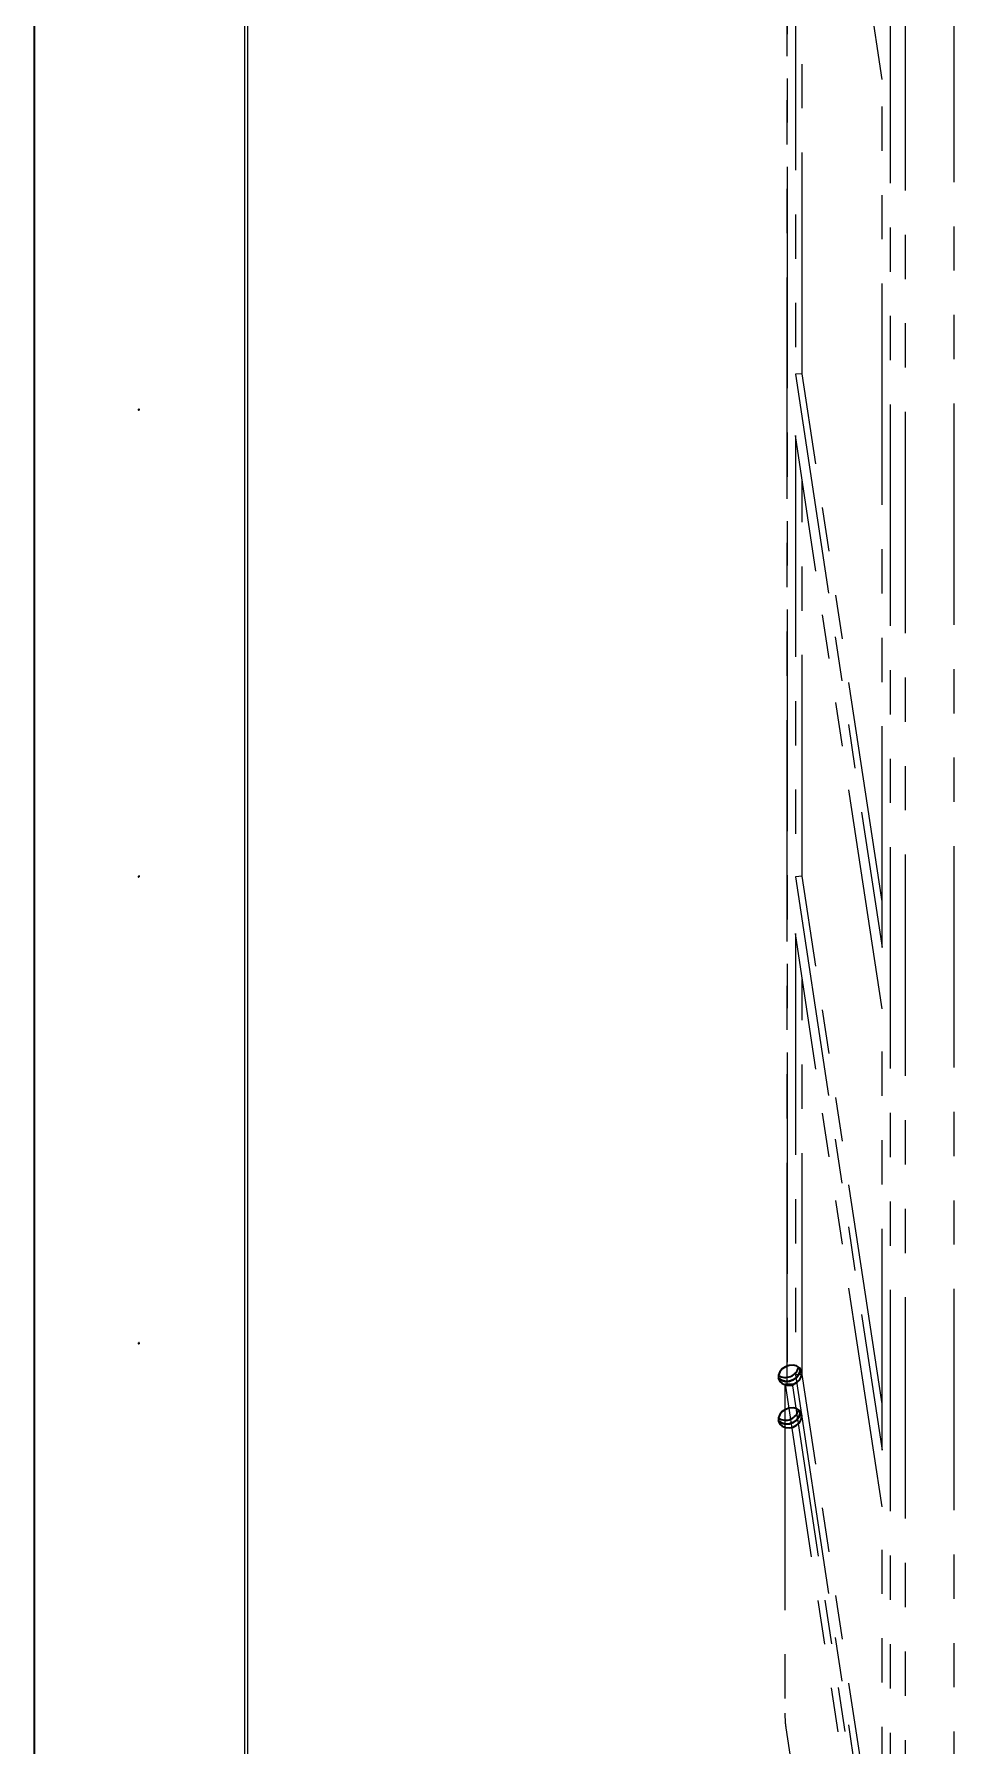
# Paper-space layout 'Blatt1' of a CAD drawing. Header units: millimetres. Extents: x 0 to 1189, y 0 to 841.
# Drawn here: x 608.04 to 634.44, y 98.43 to 147.53 of the extents above; entities that cross this region are included whole.
import ezdxf

# ---------------------------------------------------------------- set-up
doc = ezdxf.new("R2010")
doc.units = ezdxf.units.MM
doc.linetypes.add('PHANTOM', pattern=[12.7, 6.35, -1.27, 1.27, -1.27, 1.27, -1.27])

psp = doc.layouts.new('Blatt1')

# ---------------------------------------------------------------- linework, layer by layer
at = {"color": 8, "linetype": 'Continuous', "lineweight": 18}
for p, q in [((614.079, 52.792), (614.079, 192.339)), ((614.174, 52.823), (614.174, 192.37))]:
    psp.add_line(p, q, dxfattribs=at)
at = {"color": 8, "linetype": 'PHANTOM', "lineweight": 18}
for p, q in [((614.079, 52.792), (614.079, 192.339)), ((614.174, 52.823), (614.174, 192.37)), ((629.656, 108.807), (629.656, 169.105)), ((632.608, 149.609), (632.608, 79.648)), ((633.041, 149.399), (633.041, 79.438)), ((634.435, 149.64), (634.435, 79.338)), ((629.811, 108.759), (629.612, 108.749))]:
    psp.add_line(p, q, dxfattribs=at)
at = {"color": 7, "linetype": 'Continuous', "lineweight": 35}
psp.add_line((608.037, 172.923), (608.037, 84.328), dxfattribs=at)
at = {"color": 7, "linetype": 'PHANTOM', "lineweight": 18}
for p, q in [((608.037, 172.923), (608.037, 84.328)), ((629.655, 169.125), (629.655, 108.807)), ((632.377, 146.234), (629.887, 162.682)), ((629.887, 162.682), (629.887, 137.777)), ((630.086, 137.787), (630.086, 161.366)), ((632.377, 121.329), (632.377, 146.234)), ((630.086, 137.787), (629.887, 137.777)), ((629.887, 137.777), (632.377, 121.329)), ((632.377, 122.655), (630.086, 137.787)), ((632.377, 119.574), (629.887, 136.021)), ((629.887, 136.021), (629.887, 123.365)), ((630.086, 123.375), (630.086, 134.706)), ((630.086, 123.375), (629.887, 123.365)), ((629.887, 123.365), (632.377, 106.917)), ((632.377, 108.243), (630.086, 123.375)), ((632.377, 105.284), (629.887, 121.732)), ((629.887, 121.732), (629.887, 109.076)), ((630.086, 109.086), (630.086, 120.416)), ((632.377, 106.917), (632.377, 119.574)), ((630.086, 109.086), (629.887, 109.076)), ((629.887, 109.076), (632.377, 92.628)), ((632.377, 93.954), (630.086, 109.086)), ((629.586, 108.677), (629.586, 99.368)), ((629.796, 108.814), (629.597, 108.804)), ((632.254, 91.301), (629.612, 108.749)), ((632.453, 91.311), (629.811, 108.759)), ((632.377, 92.628), (632.377, 105.284)), ((629.612, 98.951), (632.254, 81.503))]:
    psp.add_line(p, q, dxfattribs=at)
at = {"color": 7, "linetype": 'Continuous', "lineweight": 35, "flags": 128}
for points in [[(629.398, 108.99), (629.421, 108.964), (629.504, 108.912), (629.606, 108.888), (629.718, 108.896), (629.827, 108.934), (629.92, 108.999), (629.989, 109.082), (630.026, 109.176), (630.029, 109.252)], [(630.029, 109.251), (630.026, 109.176), (629.989, 109.082), (629.92, 108.999), (629.827, 108.934), (629.718, 108.896), (629.606, 108.888), (629.504, 108.912), (629.421, 108.964), (629.398, 108.99)], [(630.077, 109.112), (630.058, 109.202), (630.005, 109.277), (629.923, 109.33), (629.82, 109.353), (629.708, 109.346), (629.6, 109.308), (629.506, 109.243), (629.437, 109.159), (629.401, 109.065), (629.401, 108.971), (629.437, 108.887), (629.506, 108.823), (629.6, 108.784), (629.708, 108.776), (629.82, 108.799), (629.923, 108.851), (630.005, 108.926), (630.058, 109.016), (630.077, 109.112)], [(629.398, 107.765), (629.421, 107.74), (629.504, 107.687), (629.606, 107.664), (629.718, 107.671), (629.827, 107.709), (629.92, 107.774), (629.989, 107.858), (630.026, 107.952), (630.029, 108.027)], [(630.029, 108.027), (630.026, 107.952), (629.989, 107.858), (629.92, 107.774), (629.827, 107.709), (629.718, 107.671), (629.606, 107.664), (629.504, 107.687), (629.421, 107.74), (629.398, 107.766)], [(630.077, 107.887), (630.058, 107.977), (630.005, 108.053), (629.923, 108.105), (629.82, 108.129), (629.708, 108.121), (629.6, 108.083), (629.506, 108.018), (629.437, 107.935), (629.401, 107.841), (629.401, 107.747), (629.437, 107.663), (629.506, 107.598), (629.6, 107.559), (629.708, 107.551), (629.82, 107.574), (629.923, 107.626), (630.005, 107.701), (630.058, 107.792), (630.077, 107.887)]]:
    psp.add_lwpolyline(points, dxfattribs=at)
at = {"color": 7, "linetype": 'PHANTOM', "lineweight": 18, "flags": 128}
for points in [[(629.655, 109.331), (629.6, 109.308), (629.506, 109.243), (629.437, 109.159), (629.401, 109.065), (629.401, 108.971), (629.437, 108.887), (629.506, 108.823), (629.591, 108.786)], [(629.612, 108.749), (629.607, 108.778), (629.602, 108.797), (629.597, 108.804), (629.594, 108.8), (629.59, 108.784), (629.588, 108.758), (629.586, 108.721), (629.586, 108.677)], [(629.796, 108.814), (629.797, 108.814), (629.801, 108.807), (629.806, 108.788), (629.811, 108.759)], [(629.586, 108.076), (629.506, 108.018), (629.437, 107.935), (629.401, 107.841), (629.401, 107.747), (629.437, 107.663), (629.506, 107.598), (629.586, 107.563)]]:
    psp.add_lwpolyline(points, dxfattribs=at)
at = {"color": 7, "linetype": 'Continuous', "lineweight": 35}
for centre, start, end in [((629.603, 109.387), 238.2458, 346.7167), ((629.603, 108.162), 238.2452, 346.7173)]:
    psp.add_arc(centre, 0.388, start, end, dxfattribs=at)
at = {"color": 7, "linetype": 'PHANTOM', "lineweight": 18}
for centre, radius, start, end in [((629.588, 109.337), 0.339, 235.9757, 281.291), ((629.626, 109.189), 0.302, 221.0703, 275.5328), ((629.626, 109.19), 0.304, 221.1134, 276.5199), ((629.612, 107.943), 0.279, 219.6319, 264.571), ((629.612, 107.943), 0.279, 219.6376, 264.5708), ((629.583, 108.1), 0.325, 235.5548, 270.5444), ((632.925, 99.368), 3.339, 179.9893, 187.1713)]:
    psp.add_arc(centre, radius, start, end, dxfattribs=at)
at = {"color": 7, "linetype": 'Continuous', "lineweight": 35}
for points in [[(611.048, 136.765), (611.048, 136.764), (611.048, 136.762), (611.047, 136.76), (611.047, 136.758), (611.045, 136.757), (611.044, 136.755), (611.041, 136.753), (611.038, 136.752), (611.036, 136.752), (611.035, 136.753), (611.034, 136.753), (611.033, 136.755), (611.033, 136.758), (611.034, 136.761), (611.034, 136.763), (611.035, 136.765), (611.036, 136.767), (611.038, 136.768), (611.041, 136.77), (611.043, 136.771), (611.045, 136.771), (611.046, 136.771), (611.047, 136.77), (611.048, 136.768), (611.048, 136.767), (611.048, 136.765)], [(611.048, 123.374), (611.048, 123.373), (611.048, 123.371), (611.047, 123.369), (611.047, 123.367), (611.045, 123.366), (611.044, 123.364), (611.041, 123.362), (611.038, 123.361), (611.036, 123.361), (611.035, 123.361), (611.034, 123.362), (611.033, 123.364), (611.033, 123.367), (611.034, 123.37), (611.034, 123.372), (611.035, 123.374), (611.036, 123.375), (611.038, 123.377), (611.041, 123.379), (611.043, 123.38), (611.045, 123.38), (611.046, 123.379), (611.047, 123.379), (611.048, 123.377), (611.048, 123.375), (611.048, 123.374)], [(611.048, 109.983), (611.048, 109.982), (611.048, 109.98), (611.047, 109.977), (611.047, 109.976), (611.045, 109.974), (611.044, 109.972), (611.041, 109.971), (611.038, 109.97), (611.036, 109.97), (611.035, 109.97), (611.034, 109.971), (611.033, 109.972), (611.033, 109.975), (611.034, 109.978), (611.034, 109.981), (611.035, 109.983), (611.036, 109.984), (611.038, 109.986), (611.041, 109.987), (611.043, 109.988), (611.045, 109.988), (611.046, 109.988), (611.047, 109.987), (611.048, 109.986), (611.048, 109.984), (611.048, 109.983)]]:
    psp.add_open_spline(points, degree=3, knots=[0, 0, 0, 0, 0.06943, 0.098762, 0.126305, 0.153858, 0.18322, 0.25275, 0.3226, 0.352231, 0.37992, 0.407283, 0.435989, 0.502678, 0.572429, 0.602031, 0.629711, 0.657084, 0.685818, 0.752603, 0.81983, 0.848855, 0.876368, 0.903871, 0.932868, 1, 1, 1, 1], dxfattribs=at)
at = {"color": 7, "linetype": 'PHANTOM', "lineweight": 18}
for points in [[(611.048, 136.765), (611.048, 136.764), (611.048, 136.762), (611.047, 136.76), (611.047, 136.758), (611.045, 136.757), (611.044, 136.755), (611.041, 136.753), (611.038, 136.752), (611.036, 136.752), (611.035, 136.753), (611.034, 136.753), (611.033, 136.755), (611.033, 136.758), (611.034, 136.761), (611.034, 136.763), (611.035, 136.765), (611.036, 136.767), (611.038, 136.768), (611.041, 136.77), (611.043, 136.771), (611.045, 136.771), (611.046, 136.771), (611.047, 136.77), (611.048, 136.768), (611.048, 136.767), (611.048, 136.765)], [(611.048, 123.374), (611.048, 123.373), (611.048, 123.371), (611.047, 123.369), (611.047, 123.367), (611.045, 123.366), (611.044, 123.364), (611.041, 123.362), (611.038, 123.361), (611.036, 123.361), (611.035, 123.361), (611.034, 123.362), (611.033, 123.364), (611.033, 123.367), (611.034, 123.37), (611.034, 123.372), (611.035, 123.374), (611.036, 123.375), (611.038, 123.377), (611.041, 123.379), (611.043, 123.38), (611.045, 123.38), (611.046, 123.379), (611.047, 123.379), (611.048, 123.377), (611.048, 123.375), (611.048, 123.374)], [(611.048, 109.983), (611.048, 109.982), (611.048, 109.98), (611.047, 109.977), (611.047, 109.976), (611.045, 109.974), (611.044, 109.972), (611.041, 109.971), (611.038, 109.97), (611.036, 109.97), (611.035, 109.97), (611.034, 109.971), (611.033, 109.972), (611.033, 109.975), (611.034, 109.978), (611.034, 109.981), (611.035, 109.983), (611.036, 109.984), (611.038, 109.986), (611.041, 109.987), (611.043, 109.988), (611.045, 109.988), (611.046, 109.988), (611.047, 109.987), (611.048, 109.986), (611.048, 109.984), (611.048, 109.983)]]:
    psp.add_open_spline(points, degree=3, knots=[0, 0, 0, 0, 0.06943, 0.098762, 0.126305, 0.153858, 0.18322, 0.25275, 0.3226, 0.352231, 0.37992, 0.407283, 0.435989, 0.502678, 0.572429, 0.602031, 0.629711, 0.657084, 0.685818, 0.752603, 0.81983, 0.848855, 0.876368, 0.903871, 0.932868, 1, 1, 1, 1], dxfattribs=at)

doc.saveas('drawing.dxf')
